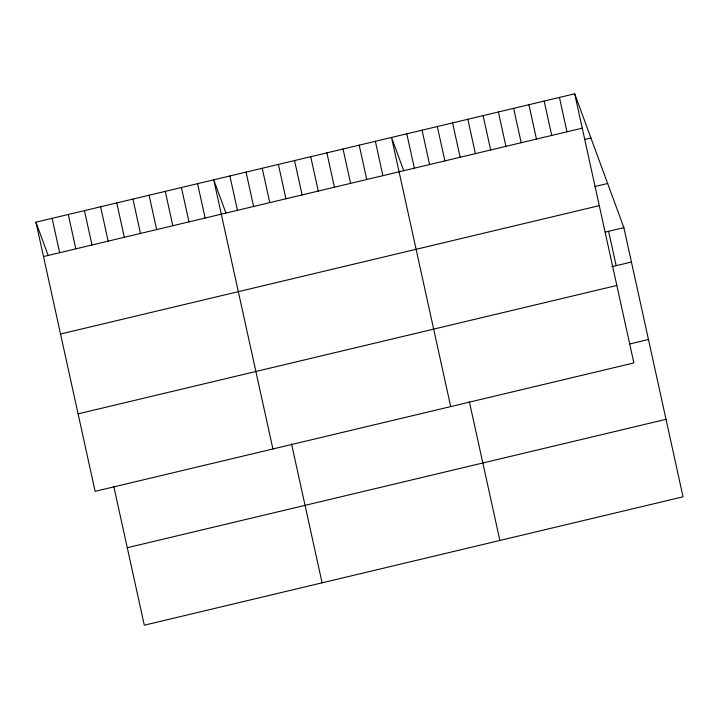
<?xml version="1.0" encoding="UTF-8"?>
<svg xmlns="http://www.w3.org/2000/svg" width="719" height="719" viewBox="0 0 719 719"><rect width="100%" height="100%" fill="white"/><g stroke="black" fill="none" stroke-linecap="round" stroke-linejoin="round"><path stroke-width="1.08" d="M574.697 93.803L633.87 362.951L95.124 491.338L35.95 222.189L574.697 93.803L623.876 227.662L683.05 496.811L144.303 625.197L113.764 486.314M43.508 256.548L582.255 128.162M584.385 139.531L590.928 137.976M594.559 186.607L607.645 183.489M60.54 334.029L599.287 205.643M605.335 232.084L623.876 227.662M611.806 266.704L631.426 262.022M78.092 413.856L616.839 285.47M629.925 343.925L648.466 339.503M127.272 547.725L666.019 419.33M403.692 170.583L391.522 137.455L450.696 406.603M225.91 212.95L213.741 179.822L272.914 448.971M35.95 222.189L48.119 255.317M608.607 231.302L616.165 265.662M559.436 97.433L566.985 131.793M544.166 101.073L551.725 135.433M528.905 104.713L536.455 139.073M513.636 108.353L521.194 142.713M498.375 111.984L505.933 146.343M483.114 115.624L490.664 149.983M467.844 119.264L475.403 153.623M452.584 122.904L460.133 157.263M437.314 126.535L444.872 160.894M422.053 130.175L429.603 164.534M469.336 401.579L499.876 540.463M406.783 133.815L414.342 168.174M375.363 141.301L382.912 175.661M359.194 145.157L366.753 179.516M343.035 149.004L350.593 183.363M326.875 152.859L334.425 187.219M310.707 156.706L318.265 191.065M294.547 160.562L302.106 194.921M278.388 164.408L285.937 198.777M262.219 168.264L269.778 202.623M246.06 172.12L253.618 206.479M291.555 443.947L322.094 582.83M229.9 175.966L237.45 210.325M197.572 183.669L205.131 218.028M181.413 187.524L188.962 221.883M165.253 191.371L172.803 225.73M149.085 195.226L156.643 229.586M132.925 199.073L140.475 233.441M116.766 202.929L124.315 237.288M100.597 206.784L108.156 241.144M84.438 210.631L91.996 244.99M68.278 214.487L75.828 248.846M52.11 218.333L59.668 252.693"/></g></svg>
